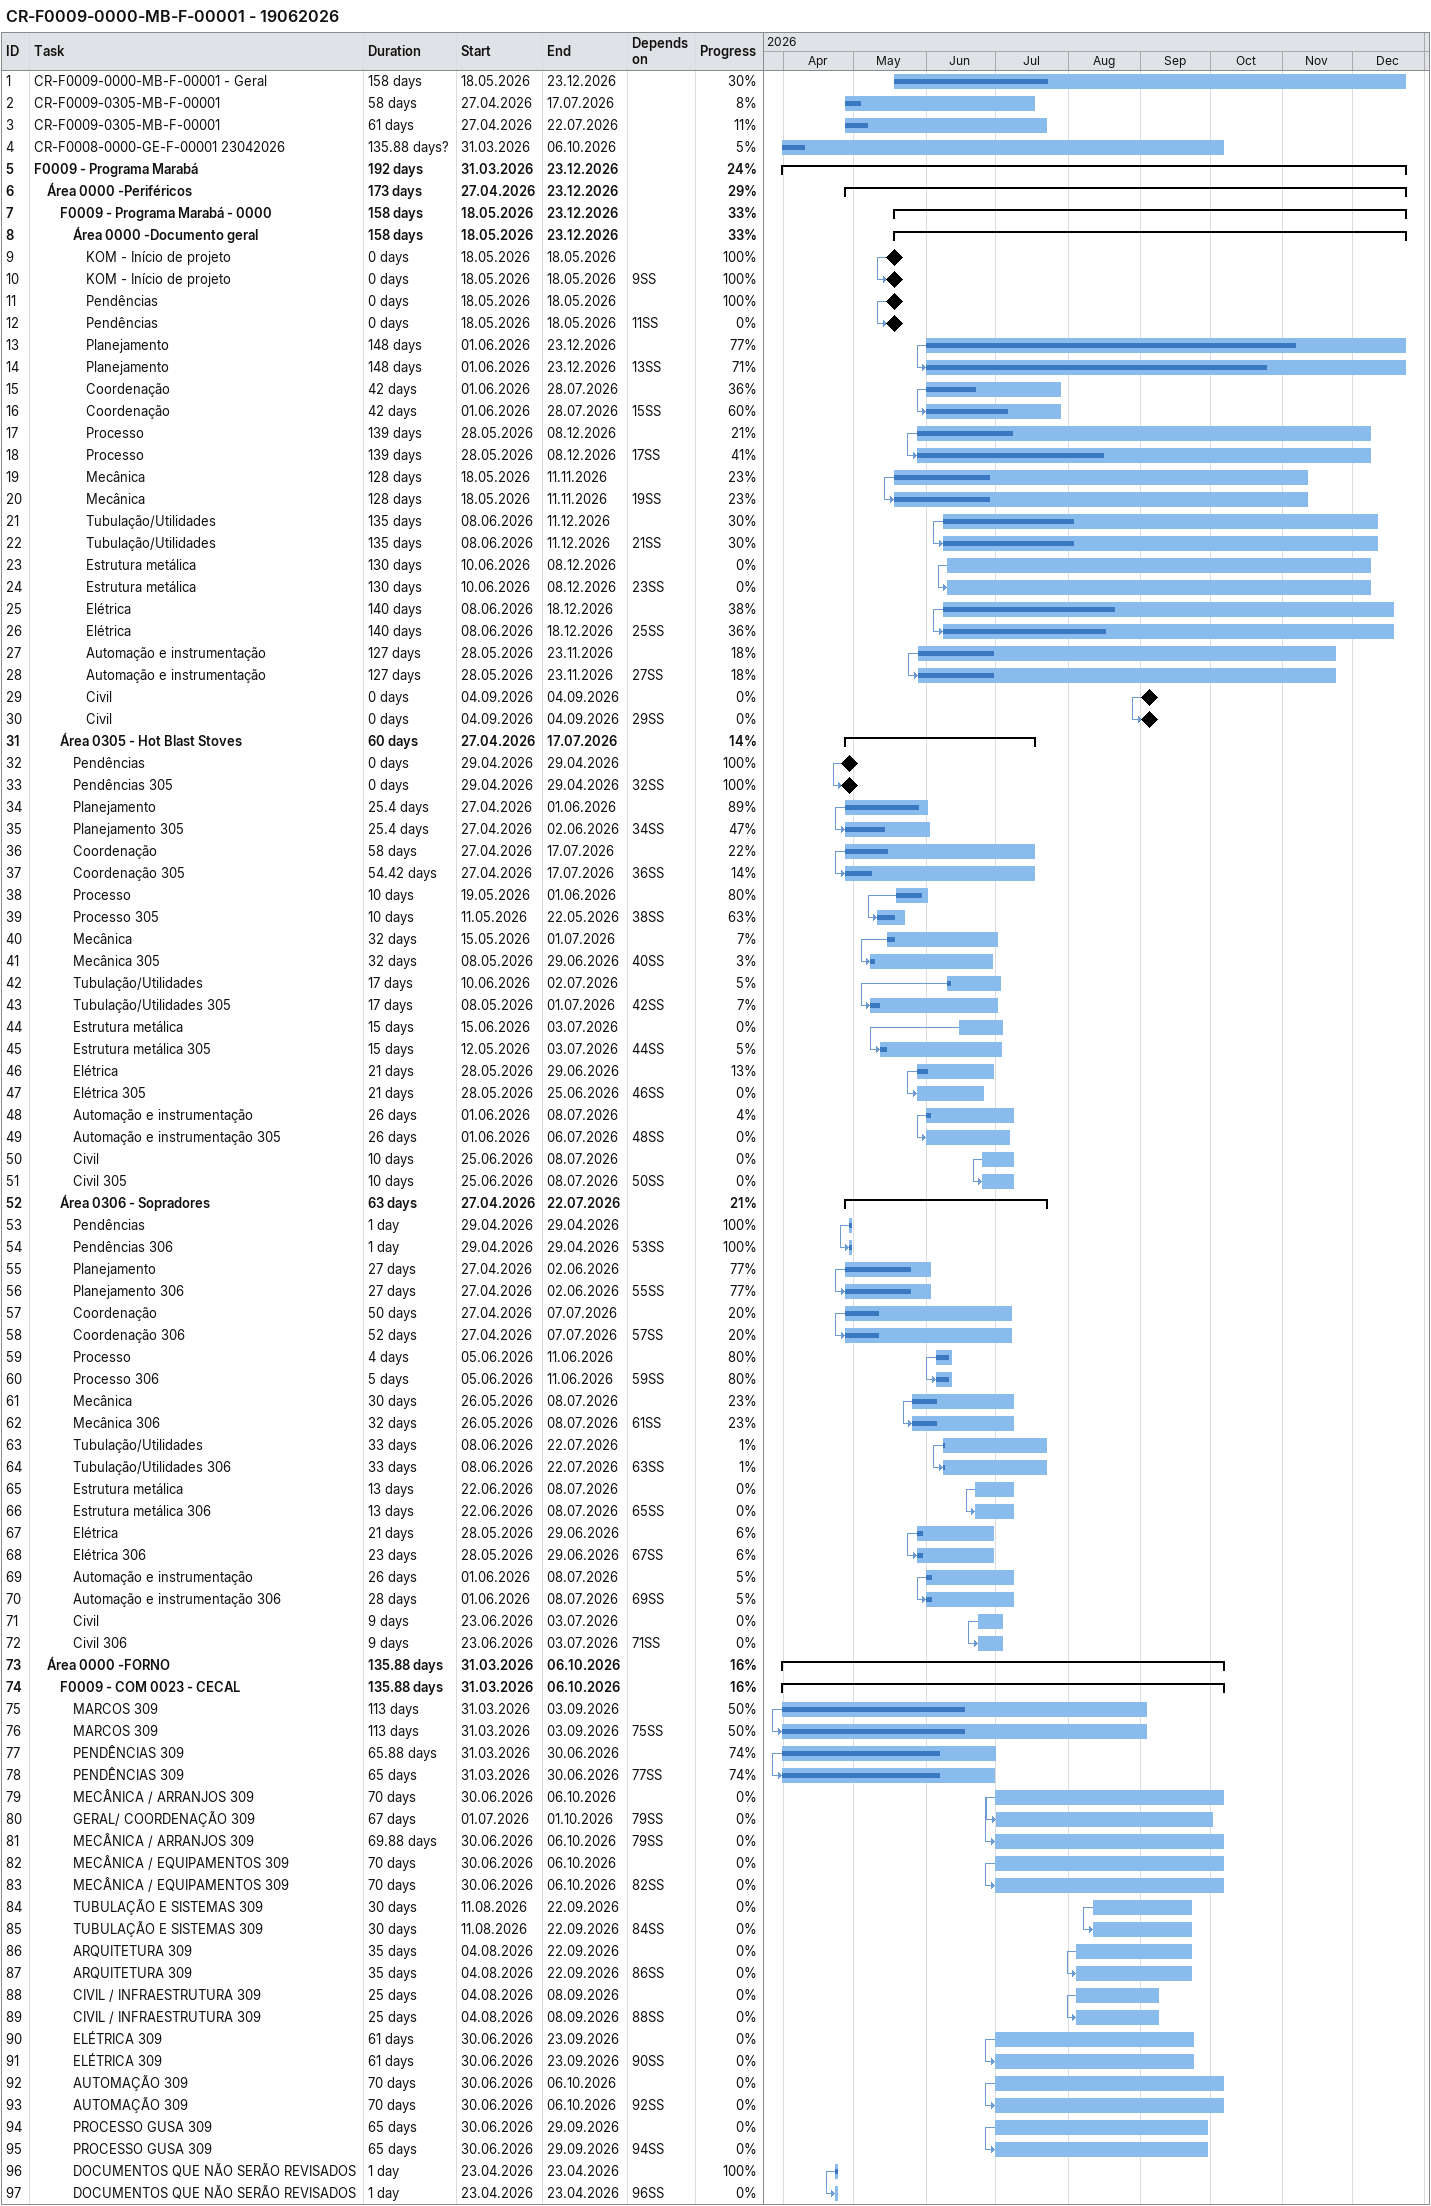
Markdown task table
CR-F0009-0000-MB-F-00001 - 19062026

| ID | Level | Task | Duration | Start | Finish | Predecessors | % complete |
|---|---|---|---|---|---|---|---|
| 1 | 1 | CR-F0009-0000-MB-F-00001 - Geral | 158d | 2026-05-18 | 2026-12-23 |  | 30 |
| 2 | 1 | CR-F0009-0305-MB-F-00001 | 58d | 2026-04-27 | 2026-07-17 |  | 8 |
| 3 | 1 | CR-F0009-0305-MB-F-00001 | 61d | 2026-04-27 | 2026-07-22 |  | 11 |
| 4 | 1 | CR-F0008-0000-GE-F-00001 23042026 | 135.88d? | 2026-03-31 | 2026-10-06 |  | 5 |
| 5 | 1 | **F0009 - Programa Marabá** | 192d | 2026-03-31 | 2026-12-23 |  | 24 |
| 6 | 2 | **Área 0000 -Periféricos** | 173d | 2026-04-27 | 2026-12-23 |  | 29 |
| 7 | 3 | **F0009 - Programa Marabá - 0000** | 158d | 2026-05-18 | 2026-12-23 |  | 33 |
| 8 | 4 | **Área 0000 -Documento geral** | 158d | 2026-05-18 | 2026-12-23 |  | 33 |
| 9 | 5 | KOM - Início de projeto | 0d | 2026-05-18 | 2026-05-18 |  | 100 |
| 10 | 5 | KOM - Início de projeto | 0d | 2026-05-18 | 2026-05-18 | 9SS | 100 |
| 11 | 5 | Pendências | 0d | 2026-05-18 | 2026-05-18 |  | 100 |
| 12 | 5 | Pendências | 0d | 2026-05-18 | 2026-05-18 | 11SS | 0 |
| 13 | 5 | Planejamento | 148d | 2026-06-01 | 2026-12-23 |  | 77 |
| 14 | 5 | Planejamento | 148d | 2026-06-01 | 2026-12-23 | 13SS | 71 |
| 15 | 5 | Coordenação | 42d | 2026-06-01 | 2026-07-28 |  | 36 |
| 16 | 5 | Coordenação | 42d | 2026-06-01 | 2026-07-28 | 15SS | 60 |
| 17 | 5 | Processo | 139d | 2026-05-28 | 2026-12-08 |  | 21 |
| 18 | 5 | Processo | 139d | 2026-05-28 | 2026-12-08 | 17SS | 41 |
| 19 | 5 | Mecânica | 128d | 2026-05-18 | 2026-11-11 |  | 23 |
| 20 | 5 | Mecânica | 128d | 2026-05-18 | 2026-11-11 | 19SS | 23 |
| 21 | 5 | Tubulação/Utilidades | 135d | 2026-06-08 | 2026-12-11 |  | 30 |
| 22 | 5 | Tubulação/Utilidades | 135d | 2026-06-08 | 2026-12-11 | 21SS | 30 |
| 23 | 5 | Estrutura metálica | 130d | 2026-06-10 | 2026-12-08 |  | 0 |
| 24 | 5 | Estrutura metálica | 130d | 2026-06-10 | 2026-12-08 | 23SS | 0 |
| 25 | 5 | Elétrica | 140d | 2026-06-08 | 2026-12-18 |  | 38 |
| 26 | 5 | Elétrica | 140d | 2026-06-08 | 2026-12-18 | 25SS | 36 |
| 27 | 5 | Automação e instrumentação | 127d | 2026-05-28 | 2026-11-23 |  | 18 |
| 28 | 5 | Automação e instrumentação | 127d | 2026-05-28 | 2026-11-23 | 27SS | 18 |
| 29 | 5 | Civil | 0d | 2026-09-04 | 2026-09-04 |  | 0 |
| 30 | 5 | Civil | 0d | 2026-09-04 | 2026-09-04 | 29SS | 0 |
| 31 | 3 | **Área 0305 - Hot Blast Stoves** | 60d | 2026-04-27 | 2026-07-17 |  | 14 |
| 32 | 4 | Pendências | 0d | 2026-04-29 | 2026-04-29 |  | 100 |
| 33 | 4 | Pendências 305 | 0d | 2026-04-29 | 2026-04-29 | 32SS | 100 |
| 34 | 4 | Planejamento | 25.4d | 2026-04-27 | 2026-06-01 |  | 89 |
| 35 | 4 | Planejamento 305 | 25.4d | 2026-04-27 | 2026-06-02 | 34SS | 47 |
| 36 | 4 | Coordenação | 58d | 2026-04-27 | 2026-07-17 |  | 22 |
| 37 | 4 | Coordenação 305 | 54.42d | 2026-04-27 | 2026-07-17 | 36SS | 14 |
| 38 | 4 | Processo | 10d | 2026-05-19 | 2026-06-01 |  | 80 |
| 39 | 4 | Processo 305 | 10d | 2026-05-11 | 2026-05-22 | 38SS | 63 |
| 40 | 4 | Mecânica | 32d | 2026-05-15 | 2026-07-01 |  | 7 |
| 41 | 4 | Mecânica 305 | 32d | 2026-05-08 | 2026-06-29 | 40SS | 3 |
| 42 | 4 | Tubulação/Utilidades | 17d | 2026-06-10 | 2026-07-02 |  | 5 |
| 43 | 4 | Tubulação/Utilidades 305 | 17d | 2026-05-08 | 2026-07-01 | 42SS | 7 |
| 44 | 4 | Estrutura metálica | 15d | 2026-06-15 | 2026-07-03 |  | 0 |
| 45 | 4 | Estrutura metálica 305 | 15d | 2026-05-12 | 2026-07-03 | 44SS | 5 |
| 46 | 4 | Elétrica | 21d | 2026-05-28 | 2026-06-29 |  | 13 |
| 47 | 4 | Elétrica 305 | 21d | 2026-05-28 | 2026-06-25 | 46SS | 0 |
| 48 | 4 | Automação e instrumentação | 26d | 2026-06-01 | 2026-07-08 |  | 4 |
| 49 | 4 | Automação e instrumentação 305 | 26d | 2026-06-01 | 2026-07-06 | 48SS | 0 |
| 50 | 4 | Civil | 10d | 2026-06-25 | 2026-07-08 |  | 0 |
| 51 | 4 | Civil 305 | 10d | 2026-06-25 | 2026-07-08 | 50SS | 0 |
| 52 | 3 | **Área 0306 - Sopradores** | 63d | 2026-04-27 | 2026-07-22 |  | 21 |
| 53 | 4 | Pendências | 1d | 2026-04-29 | 2026-04-29 |  | 100 |
| 54 | 4 | Pendências 306 | 1d | 2026-04-29 | 2026-04-29 | 53SS | 100 |
| 55 | 4 | Planejamento | 27d | 2026-04-27 | 2026-06-02 |  | 77 |
| 56 | 4 | Planejamento 306 | 27d | 2026-04-27 | 2026-06-02 | 55SS | 77 |
| 57 | 4 | Coordenação | 50d | 2026-04-27 | 2026-07-07 |  | 20 |
| 58 | 4 | Coordenação 306 | 52d | 2026-04-27 | 2026-07-07 | 57SS | 20 |
| 59 | 4 | Processo | 4d | 2026-06-05 | 2026-06-11 |  | 80 |
| 60 | 4 | Processo 306 | 5d | 2026-06-05 | 2026-06-11 | 59SS | 80 |
| 61 | 4 | Mecânica | 30d | 2026-05-26 | 2026-07-08 |  | 23 |
| 62 | 4 | Mecânica 306 | 32d | 2026-05-26 | 2026-07-08 | 61SS | 23 |
| 63 | 4 | Tubulação/Utilidades | 33d | 2026-06-08 | 2026-07-22 |  | 1 |
| 64 | 4 | Tubulação/Utilidades 306 | 33d | 2026-06-08 | 2026-07-22 | 63SS | 1 |
| 65 | 4 | Estrutura metálica | 13d | 2026-06-22 | 2026-07-08 |  | 0 |
| 66 | 4 | Estrutura metálica 306 | 13d | 2026-06-22 | 2026-07-08 | 65SS | 0 |
| 67 | 4 | Elétrica | 21d | 2026-05-28 | 2026-06-29 |  | 6 |
| 68 | 4 | Elétrica 306 | 23d | 2026-05-28 | 2026-06-29 | 67SS | 6 |
| 69 | 4 | Automação e instrumentação | 26d | 2026-06-01 | 2026-07-08 |  | 5 |
| 70 | 4 | Automação e instrumentação 306 | 28d | 2026-06-01 | 2026-07-08 | 69SS | 5 |
| 71 | 4 | Civil | 9d | 2026-06-23 | 2026-07-03 |  | 0 |
| 72 | 4 | Civil 306 | 9d | 2026-06-23 | 2026-07-03 | 71SS | 0 |
| 73 | 2 | **Área 0000 -FORNO** | 135.88d | 2026-03-31 | 2026-10-06 |  | 16 |
| 74 | 3 | **F0009 - COM 0023 - CECAL** | 135.88d | 2026-03-31 | 2026-10-06 |  | 16 |
| 75 | 4 | MARCOS 309 | 113d | 2026-03-31 | 2026-09-03 |  | 50 |
| 76 | 4 | MARCOS 309 | 113d | 2026-03-31 | 2026-09-03 | 75SS | 50 |
| 77 | 4 | PENDÊNCIAS 309 | 65.88d | 2026-03-31 | 2026-06-30 |  | 74 |
| 78 | 4 | PENDÊNCIAS 309 | 65d | 2026-03-31 | 2026-06-30 | 77SS | 74 |
| 79 | 4 | MECÂNICA / ARRANJOS 309 | 70d | 2026-06-30 | 2026-10-06 |  | 0 |
| 80 | 4 | GERAL/ COORDENAÇÃO 309 | 67d | 2026-07-01 | 2026-10-01 | 79SS | 0 |
| 81 | 4 | MECÂNICA / ARRANJOS 309 | 69.88d | 2026-06-30 | 2026-10-06 | 79SS | 0 |
| 82 | 4 | MECÂNICA / EQUIPAMENTOS 309 | 70d | 2026-06-30 | 2026-10-06 |  | 0 |
| 83 | 4 | MECÂNICA / EQUIPAMENTOS 309 | 70d | 2026-06-30 | 2026-10-06 | 82SS | 0 |
| 84 | 4 | TUBULAÇÃO E SISTEMAS 309 | 30d | 2026-08-11 | 2026-09-22 |  | 0 |
| 85 | 4 | TUBULAÇÃO E SISTEMAS 309 | 30d | 2026-08-11 | 2026-09-22 | 84SS | 0 |
| 86 | 4 | ARQUITETURA 309 | 35d | 2026-08-04 | 2026-09-22 |  | 0 |
| 87 | 4 | ARQUITETURA 309 | 35d | 2026-08-04 | 2026-09-22 | 86SS | 0 |
| 88 | 4 | CIVIL / INFRAESTRUTURA 309 | 25d | 2026-08-04 | 2026-09-08 |  | 0 |
| 89 | 4 | CIVIL / INFRAESTRUTURA 309 | 25d | 2026-08-04 | 2026-09-08 | 88SS | 0 |
| 90 | 4 | ELÉTRICA 309 | 61d | 2026-06-30 | 2026-09-23 |  | 0 |
| 91 | 4 | ELÉTRICA 309 | 61d | 2026-06-30 | 2026-09-23 | 90SS | 0 |
| 92 | 4 | AUTOMAÇÃO 309 | 70d | 2026-06-30 | 2026-10-06 |  | 0 |
| 93 | 4 | AUTOMAÇÃO 309 | 70d | 2026-06-30 | 2026-10-06 | 92SS | 0 |
| 94 | 4 | PROCESSO GUSA 309 | 65d | 2026-06-30 | 2026-09-29 |  | 0 |
| 95 | 4 | PROCESSO GUSA 309 | 65d | 2026-06-30 | 2026-09-29 | 94SS | 0 |
| 96 | 4 | DOCUMENTOS QUE NÃO SERÃO REVISADOS | 1d | 2026-04-23 | 2026-04-23 |  | 100 |
| 97 | 4 | DOCUMENTOS QUE NÃO SERÃO REVISADOS | 1d | 2026-04-23 | 2026-04-23 | 96SS | 0 |
